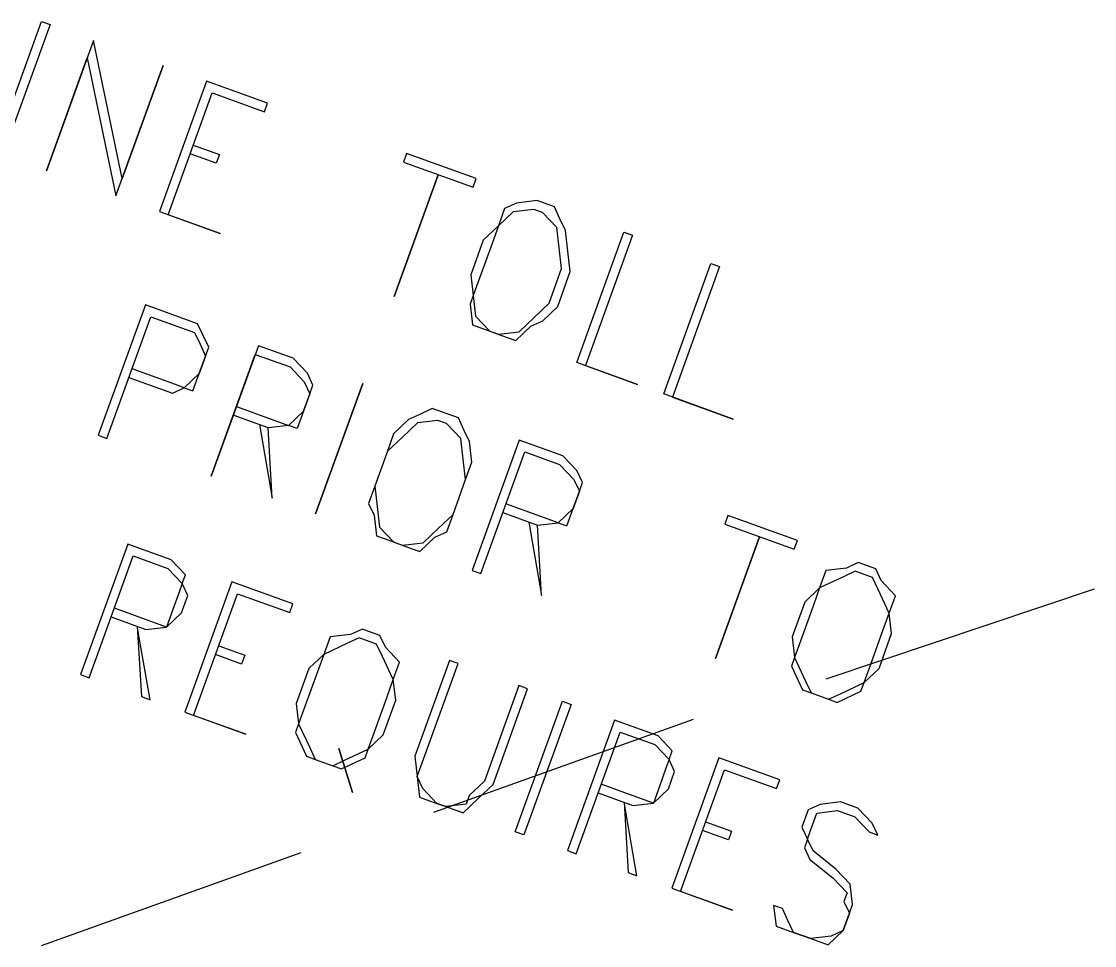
# Model space of a CAD drawing. Header units: feet. Extents: x 2484883 to 2491360, y 414166 to 419420.
# Drawn here: x 2485762.5 to 2485893.8, y 416057.3 to 416170.4 of the extents above; entities that cross this region are included whole.
import ezdxf

# ---------------------------------------------------------------- set-up
doc = ezdxf.new("R2010")
doc.units = ezdxf.units.FT
doc.layers.add('SITE_BASE', color=8, linetype='Continuous')

msp = doc.modelspace()

# ---------------------------------------------------------------- linework, layer by layer
at = {"layer": 'SITE_BASE'}
for p, q in [((2485860.95, 416089.99), (2485893.78, 416100.97)), ((2485812.95, 416073.67), (2485844.72, 416085.03)), ((2485764.95, 416057.35), (2485796.72, 416068.71))]:
    msp.add_line(p, q, dxfattribs=at)
for points in [[(2485760.23, 416154.07), (2485759.17, 416154.45), (2485764.94, 416170.41), (2485766, 416170.03), (2485760.23, 416154.07)], [(2485771.32, 416168.1), (2485765.55, 416152.15), (2485770.55, 416165.98), (2485774.06, 416149.07), (2485779.83, 416165.03), (2485774.83, 416151.2), (2485771.32, 416168.1)], [(2485785.15, 416163.1), (2485779.38, 416147.15), (2485786.82, 416144.46), (2485780.44, 416146.76), (2485785.82, 416161.66), (2485792.21, 416159.35), (2485792.59, 416160.41), (2485785.15, 416163.1)], [(2485783.52, 416155.27), (2485786.71, 416154.12), (2485786.32, 416153.06), (2485783.13, 416154.21)], [(2485817.74, 416150.12), (2485818.12, 416151.18), (2485809.61, 416154.26), (2485809.23, 416153.19), (2485817.74, 416150.12)], [(2485813.48, 416151.66), (2485808.1, 416136.76), (2485813.48, 416151.66)], [(2485825.57, 416148.49), (2485823.05, 416148.19), (2485821.61, 416147.51), (2485820.84, 416145.39), (2485819, 416143.64), (2485817.47, 416139.39), (2485817.76, 416136.88), (2485817.38, 416135.81), (2485817.67, 416133.3), (2485819.8, 416132.53), (2485821.93, 416131.76), (2485822.99, 416131.38), (2485824.82, 416133.12), (2485826.27, 416133.8), (2485828.1, 416135.54), (2485829.64, 416139.8), (2485829.35, 416142.31), (2485829.05, 416144.82), (2485828.37, 416146.27), (2485827.69, 416147.72), (2485825.57, 416148.49)], [(2485825.18, 416147.42), (2485822.67, 416147.13), (2485820.84, 416145.39), (2485820.07, 416143.26), (2485818.53, 416139.01), (2485817.76, 416136.88), (2485818.05, 416134.37), (2485819.8, 416132.53), (2485820.86, 416132.15), (2485823.37, 416132.44), (2485825.21, 416134.19), (2485827.04, 416135.93), (2485828.58, 416140.18), (2485828.28, 416142.7), (2485827.99, 416145.21), (2485826.25, 416147.04), (2485825.18, 416147.42)], [(2485830.43, 416128.69), (2485836.2, 416144.64), (2485837.27, 416144.26), (2485831.5, 416128.3), (2485837.88, 416125.99), (2485830.43, 416128.69)], [(2485841.07, 416124.84), (2485846.84, 416140.8), (2485847.9, 416140.41), (2485842.14, 416124.46), (2485849.58, 416121.76), (2485841.07, 416124.84)], [(2485775.64, 416126.85), (2485780.96, 416124.92), (2485782.41, 416125.6), (2485783.48, 416125.22), (2485784.24, 416127.35), (2485785.01, 416129.47), (2485785.4, 416130.54), (2485784.72, 416131.99), (2485784.04, 416133.43), (2485777.66, 416135.74), (2485771.89, 416119.79), (2485772.95, 416119.4), (2485778.34, 416134.29), (2485783.66, 416132.37), (2485784.34, 416130.92), (2485785.01, 416129.47), (2485784.24, 416127.35), (2485782.41, 416125.6), (2485781.35, 416125.99), (2485776.03, 416127.91)], [(2485791.49, 416130.74), (2485785.72, 416114.79), (2485791.1, 416129.68), (2485795.36, 416128.14), (2485797.1, 416126.31), (2485797.78, 416124.86), (2485798.16, 416125.92), (2485797.48, 416127.37), (2485795.74, 416129.2), (2485791.49, 416130.74)], [(2485798.48, 416110.17), (2485804.25, 416126.13), (2485798.48, 416110.17)], [(2485788.79, 416123.3), (2485793.05, 416121.76), (2485795.18, 416120.99), (2485797.01, 416122.73), (2485797.78, 416124.86), (2485797.01, 416122.73), (2485796.24, 416120.6), (2485795.18, 416120.99), (2485792.66, 416120.69), (2485788.41, 416122.23)], [(2485812.76, 416123.05), (2485811.31, 416122.37), (2485809.86, 416121.69), (2485808.03, 416119.95), (2485807.26, 416117.82), (2485805.72, 416113.57), (2485804.95, 416111.44), (2485805.63, 416109.99), (2485805.93, 416107.48), (2485806.99, 416107.09), (2485810.18, 416105.94), (2485811.25, 416105.56), (2485813.08, 416107.3), (2485814.53, 416107.98), (2485815.3, 416110.1), (2485816.84, 416114.36), (2485817.6, 416116.49), (2485817.31, 416119), (2485816.63, 416120.45), (2485815.95, 416121.9), (2485812.76, 416123.05)], [(2485813.44, 416121.6), (2485810.93, 416121.31), (2485809.1, 416119.56), (2485807.26, 416117.82), (2485805.72, 416113.57), (2485806.02, 416111.05), (2485806.31, 416108.54), (2485808.06, 416106.71), (2485809.12, 416106.32), (2485811.63, 416106.62), (2485813.46, 416108.36), (2485815.3, 416110.1), (2485816.84, 416114.36), (2485816.54, 416116.87), (2485816.25, 416119.38), (2485814.5, 416121.22), (2485813.44, 416121.6)], [(2485791.6, 416121.08), (2485793.16, 416112.09), (2485792.66, 416120.69)], [(2485821.38, 416110.31), (2485825.64, 416108.77), (2485828.15, 416109.07), (2485829.22, 416108.68), (2485829.98, 416110.81), (2485830.75, 416112.94), (2485831.14, 416114), (2485830.46, 416115.45), (2485828.72, 416117.28), (2485823.4, 416119.2), (2485817.63, 416103.25), (2485818.69, 416102.86), (2485824.08, 416117.76), (2485828.33, 416116.22), (2485830.07, 416114.38), (2485830.75, 416112.94), (2485829.98, 416110.81), (2485828.15, 416109.07), (2485826.02, 416109.83), (2485821.77, 416111.37)], [(2485857.05, 416105.83), (2485857.44, 416106.9), (2485848.93, 416109.97), (2485848.54, 416108.91), (2485857.05, 416105.83)], [(2485824.58, 416109.16), (2485826.14, 416100.17), (2485825.64, 416108.77)], [(2485852.8, 416107.37), (2485847.41, 416092.48), (2485852.8, 416107.37)], [(2485773.48, 416097.56), (2485777.73, 416096.02), (2485780.24, 416096.32), (2485782.08, 416098.06), (2485782.84, 416100.19), (2485782.17, 416101.64), (2485782.55, 416102.7), (2485780.81, 416104.53), (2485775.49, 416106.46), (2485769.72, 416090.5), (2485770.78, 416090.12), (2485776.17, 416105.01), (2485780.42, 416103.47), (2485782.17, 416101.64), (2485781.78, 416100.57), (2485781.01, 416098.45), (2485780.24, 416096.32), (2485778.12, 416097.09), (2485773.86, 416098.63)], [(2485864.88, 416104.2), (2485863.43, 416103.53), (2485860.92, 416103.23), (2485860.15, 416101.1), (2485858.32, 416099.36), (2485856.78, 416095.11), (2485857.08, 416092.59), (2485856.69, 416091.53), (2485858.05, 416088.63), (2485859.11, 416088.25), (2485861.24, 416087.48), (2485862.3, 416087.09), (2485865.2, 416088.45), (2485865.59, 416089.52), (2485867.42, 416091.26), (2485868.96, 416095.51), (2485868.66, 416098.03), (2485869.43, 416100.15), (2485867.69, 416101.99), (2485867.01, 416103.44), (2485864.88, 416104.2)], [(2485864.5, 416103.14), (2485863.05, 416102.46), (2485860.15, 416101.1), (2485859.38, 416098.98), (2485857.85, 416094.72), (2485857.08, 416092.59), (2485858.43, 416089.7), (2485859.11, 416088.25), (2485861.24, 416087.48), (2485862.69, 416088.16), (2485865.59, 416089.52), (2485866.36, 416091.64), (2485867.89, 416095.9), (2485868.66, 416098.03), (2485867.3, 416100.92), (2485866.63, 416102.37), (2485864.5, 416103.14)], [(2485788.25, 416101.84), (2485782.48, 416085.89), (2485789.93, 416083.19), (2485783.55, 416085.5), (2485788.93, 416100.39), (2485795.32, 416098.09), (2485795.7, 416099.15), (2485788.25, 416101.84)], [(2485776.67, 416096.41), (2485777.17, 416087.81), (2485778.23, 416087.42), (2485776.67, 416096.41)], [(2485804.21, 416096.07), (2485802.76, 416095.39), (2485800.25, 416095.1), (2485799.48, 416092.97), (2485797.65, 416091.23), (2485796.11, 416086.97), (2485796.4, 416084.46), (2485796.02, 416083.4), (2485797.38, 416080.5), (2485798.44, 416080.12), (2485800.57, 416079.35), (2485801.63, 416078.96), (2485804.53, 416080.32), (2485804.91, 416081.38), (2485806.75, 416083.13), (2485808.28, 416087.38), (2485807.99, 416089.89), (2485808.76, 416092.02), (2485807.02, 416093.85), (2485806.34, 416095.3), (2485804.21, 416096.07)], [(2485803.82, 416095.01), (2485802.38, 416094.33), (2485799.48, 416092.97), (2485798.71, 416090.84), (2485797.17, 416086.59), (2485796.4, 416084.46), (2485797.76, 416081.56), (2485798.44, 416080.12), (2485800.57, 416079.35), (2485802.02, 416080.03), (2485804.91, 416081.38), (2485805.68, 416083.51), (2485807.22, 416087.77), (2485807.99, 416089.89), (2485806.63, 416092.79), (2485805.95, 416094.24), (2485803.82, 416095.01)], [(2485786.63, 416094.01), (2485789.82, 416092.86), (2485789.43, 416091.79), (2485786.24, 416092.95)], [(2485824.42, 416088.76), (2485823.36, 416089.15), (2485819.13, 416077.45), (2485817.29, 416075.71), (2485816.91, 416074.64), (2485814.4, 416074.35), (2485813.33, 416074.73), (2485811.59, 416076.56), (2485810.91, 416078.01), (2485811.68, 416080.14), (2485815.91, 416091.84), (2485814.85, 416092.23), (2485810.62, 416080.53), (2485810.91, 416078.01), (2485811.21, 416075.5), (2485813.33, 416074.73), (2485814.4, 416074.35), (2485816.52, 416073.58), (2485818.36, 416075.32), (2485820.19, 416077.06), (2485824.42, 416088.76)], [(2485823.97, 416070.89), (2485822.91, 416071.27), (2485828.67, 416087.23), (2485829.74, 416086.84), (2485823.97, 416070.89)], [(2485833.04, 416076.02), (2485837.3, 416074.49), (2485839.81, 416074.78), (2485841.64, 416076.52), (2485842.41, 416078.65), (2485841.73, 416080.1), (2485842.12, 416081.16), (2485840.38, 416083), (2485835.06, 416084.92), (2485829.29, 416068.96), (2485830.35, 416068.58), (2485835.74, 416083.47), (2485839.99, 416081.93), (2485841.73, 416080.1), (2485841.35, 416079.04), (2485840.58, 416076.91), (2485839.81, 416074.78), (2485837.68, 416075.55), (2485833.43, 416077.09)], [(2485802.99, 416076.07), (2485801.34, 416081.47), (2485802.99, 416076.07)], [(2485847.82, 416080.3), (2485842.05, 416064.35), (2485849.5, 416061.66), (2485843.12, 416063.96), (2485848.5, 416078.86), (2485854.88, 416076.55), (2485855.27, 416077.61), (2485847.82, 416080.3)], [(2485836.24, 416074.87), (2485836.73, 416066.27), (2485837.8, 416065.89), (2485836.24, 416074.87)], [(2485854.52, 416062.24), (2485854.82, 416059.73), (2485856.94, 416058.96), (2485859.07, 416058.19), (2485861.2, 416057.43), (2485863.03, 416059.17), (2485863.8, 416061.3), (2485864.19, 416062.36), (2485863.89, 416064.87), (2485862.15, 416066.7), (2485859.34, 416068.92), (2485858.66, 416070.37), (2485859.05, 416071.43), (2485859.82, 416073.56), (2485862.33, 416073.86), (2485864.46, 416073.09), (2485866.2, 416071.25), (2485867.26, 416070.87), (2485866.58, 416072.32), (2485864.84, 416074.15), (2485862.71, 416074.92), (2485860.2, 416074.62), (2485858.75, 416073.95), (2485857.98, 416071.82), (2485858.66, 416070.37), (2485858.28, 416069.31), (2485858.96, 416067.86), (2485861.76, 416065.64), (2485863.51, 416063.81), (2485863.12, 416062.74), (2485863.8, 416061.3), (2485863.03, 416059.17), (2485861.58, 416058.49), (2485859.07, 416058.19), (2485856.94, 416058.96), (2485856.27, 416060.41), (2485855.59, 416061.86), (2485854.52, 416062.24)], [(2485846.19, 416072.47), (2485849.38, 416071.32), (2485849, 416070.26), (2485845.81, 416071.41)]]:
    msp.add_lwpolyline(points, dxfattribs=at)

doc.saveas('drawing.dxf')
